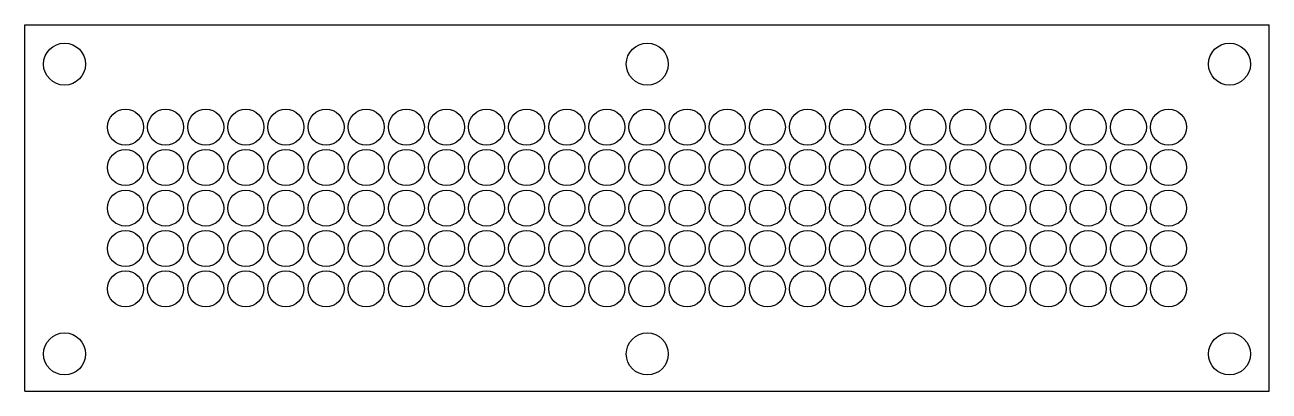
# Model space of a CAD drawing. Header units: millimetres. Extents: x 0 to 104, y -43 to -12.
import ezdxf

# ---------------------------------------------------------------- set-up
doc = ezdxf.new("R2010")
doc.units = ezdxf.units.MM
doc.layers.get('0').update_dxf_attribs({"linetype": 'CONTINUOUS'})

msp = doc.modelspace()

# ---------------------------------------------------------------- linework, layer by layer
for p, q in [((0.13, -12.06), (103.76, -12.07)), ((0.13, -42.54), (0.13, -12.06)), ((103.76, -42.54), (103.76, -12.07)), ((0.13, -42.54), (103.76, -42.54))]:
    msp.add_line(p, q)
for centre, radius in [((3.43, -15.33), 1.75), ((51.97, -15.33), 1.75), ((100.46, -15.33), 1.75), ((8.51, -20.57), 1.5), ((11.85, -20.57), 1.5), ((15.19, -20.57), 1.5), ((18.53, -20.57), 1.5), ((21.87, -20.57), 1.5), ((25.21, -20.57), 1.5), ((28.56, -20.57), 1.5), ((31.9, -20.57), 1.5), ((35.24, -20.57), 1.5), ((38.58, -20.57), 1.5), ((41.92, -20.57), 1.5), ((45.26, -20.57), 1.5), ((48.6, -20.57), 1.5), ((51.94, -20.57), 1.5), ((55.28, -20.57), 1.5), ((58.63, -20.57), 1.5), ((61.97, -20.57), 1.5), ((65.31, -20.57), 1.5), ((68.65, -20.57), 1.5), ((71.99, -20.57), 1.5), ((75.33, -20.57), 1.5), ((78.67, -20.57), 1.5), ((82.01, -20.57), 1.5), ((85.35, -20.57), 1.5), ((88.7, -20.57), 1.5), ((92.04, -20.57), 1.5), ((95.38, -20.57), 1.5), ((8.51, -23.94), 1.5), ((11.85, -23.94), 1.5), ((15.19, -23.94), 1.5), ((18.53, -23.94), 1.5), ((21.87, -23.94), 1.5), ((25.21, -23.94), 1.5), ((28.56, -23.94), 1.5), ((31.9, -23.94), 1.5), ((35.24, -23.94), 1.5), ((38.58, -23.94), 1.5), ((41.92, -23.94), 1.5), ((45.26, -23.94), 1.5), ((48.6, -23.94), 1.5), ((51.94, -23.94), 1.5), ((55.28, -23.94), 1.5), ((58.63, -23.94), 1.5), ((61.97, -23.94), 1.5), ((65.31, -23.94), 1.5), ((68.65, -23.94), 1.5), ((71.99, -23.94), 1.5), ((75.33, -23.94), 1.5), ((78.67, -23.94), 1.5), ((82.01, -23.94), 1.5), ((85.35, -23.94), 1.5), ((88.7, -23.94), 1.5), ((92.04, -23.94), 1.5), ((95.38, -23.94), 1.5), ((8.51, -27.31), 1.5), ((11.85, -27.31), 1.5), ((15.19, -27.31), 1.5), ((18.53, -27.31), 1.5), ((21.87, -27.31), 1.5), ((25.21, -27.31), 1.5), ((28.56, -27.31), 1.5), ((31.9, -27.31), 1.5), ((35.24, -27.31), 1.5), ((38.58, -27.31), 1.5), ((41.92, -27.31), 1.5), ((45.26, -27.31), 1.5), ((48.6, -27.31), 1.5), ((51.94, -27.31), 1.5), ((55.28, -27.31), 1.5), ((58.63, -27.31), 1.5), ((61.97, -27.31), 1.5), ((65.31, -27.31), 1.5), ((68.65, -27.31), 1.5), ((71.99, -27.31), 1.5), ((75.33, -27.31), 1.5), ((78.67, -27.31), 1.5), ((82.01, -27.31), 1.5), ((85.35, -27.31), 1.5), ((88.7, -27.31), 1.5), ((92.04, -27.31), 1.5), ((95.38, -27.31), 1.5), ((8.51, -30.67), 1.5), ((11.85, -30.67), 1.5), ((15.19, -30.67), 1.5), ((18.53, -30.67), 1.5), ((21.87, -30.67), 1.5), ((25.21, -30.67), 1.5), ((28.56, -30.67), 1.5), ((31.9, -30.67), 1.5), ((35.24, -30.67), 1.5), ((38.58, -30.67), 1.5), ((41.92, -30.67), 1.5), ((45.26, -30.67), 1.5), ((48.6, -30.67), 1.5), ((51.94, -30.67), 1.5), ((55.28, -30.67), 1.5), ((58.63, -30.67), 1.5), ((61.97, -30.67), 1.5), ((65.31, -30.67), 1.5), ((68.65, -30.67), 1.5), ((71.99, -30.67), 1.5), ((75.33, -30.67), 1.5), ((78.67, -30.67), 1.5), ((82.01, -30.67), 1.5), ((85.35, -30.67), 1.5), ((88.7, -30.67), 1.5), ((92.04, -30.67), 1.5), ((95.38, -30.67), 1.5), ((8.51, -34.04), 1.5), ((11.85, -34.04), 1.5), ((15.19, -34.04), 1.5), ((18.53, -34.04), 1.5), ((21.87, -34.04), 1.5), ((25.21, -34.04), 1.5), ((28.56, -34.04), 1.5), ((31.9, -34.04), 1.5), ((35.24, -34.04), 1.5), ((38.58, -34.04), 1.5), ((41.92, -34.04), 1.5), ((45.26, -34.04), 1.5), ((48.6, -34.04), 1.5), ((51.94, -34.04), 1.5), ((55.28, -34.04), 1.5), ((58.63, -34.04), 1.5), ((61.97, -34.04), 1.5), ((65.31, -34.04), 1.5), ((68.65, -34.04), 1.5), ((71.99, -34.04), 1.5), ((75.33, -34.04), 1.5), ((78.67, -34.04), 1.5), ((82.01, -34.04), 1.5), ((85.35, -34.04), 1.5), ((88.7, -34.04), 1.5), ((92.04, -34.04), 1.5), ((95.38, -34.04), 1.5), ((3.43, -39.45), 1.75), ((51.97, -39.45), 1.75), ((100.46, -39.45), 1.75)]:
    msp.add_circle(centre, radius)

doc.saveas('drawing.dxf')
